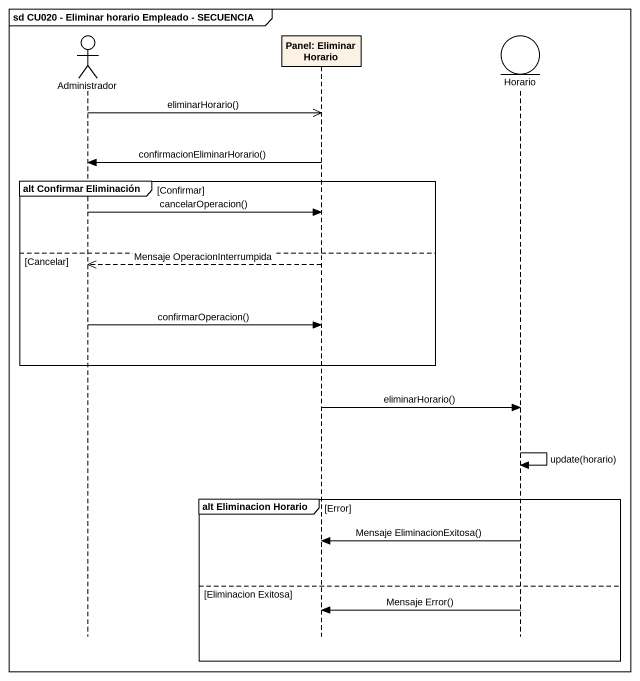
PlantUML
@startuml
mainframe sd CU020 - Eliminar horario Empleado - SECUENCIA
hide footbox
actor Administrador
participant "Panel: Eliminar Horario" as Panel_Eliminar_Horario
entity Horario

Administrador ->> Panel_Eliminar_Horario : eliminarHorario()
Panel_Eliminar_Horario -> Administrador : confirmacionEliminarHorario()
group alt Confirmar Eliminación [Confirmar]
  Administrador -> Panel_Eliminar_Horario : cancelarOperacion()
else Cancelar
  Panel_Eliminar_Horario -->> Administrador : Mensaje OperacionInterrumpida
  Administrador -> Panel_Eliminar_Horario : confirmarOperacion()
end
Panel_Eliminar_Horario -> Horario : eliminarHorario()
Horario -> Horario : update(horario)
group alt Eliminacion Horario [Error]
  Horario -> Panel_Eliminar_Horario : Mensaje EliminacionExitosa()
else Eliminacion Exitosa
  Horario -> Panel_Eliminar_Horario : Mensaje Error()
end
@enduml
